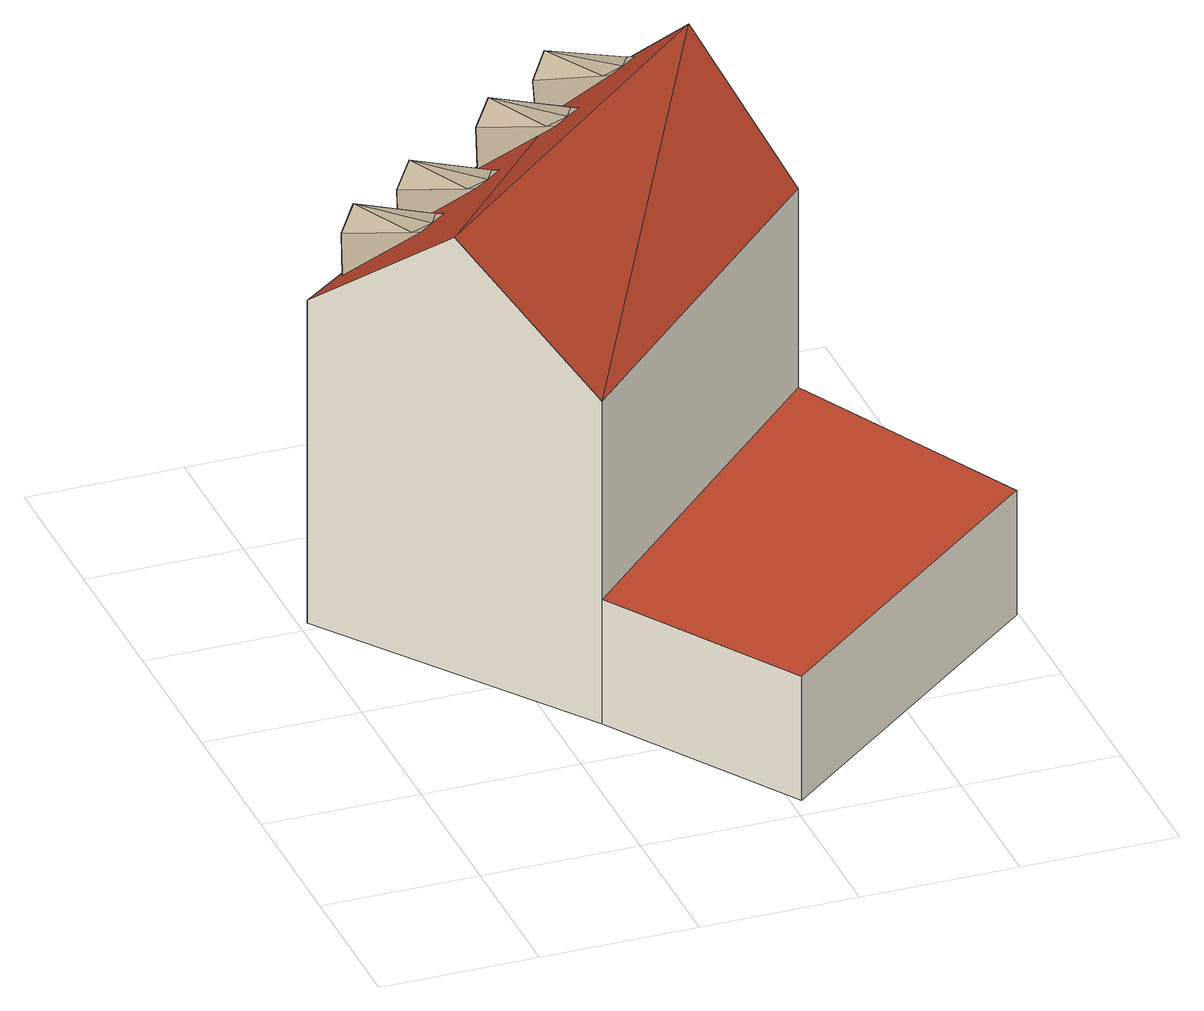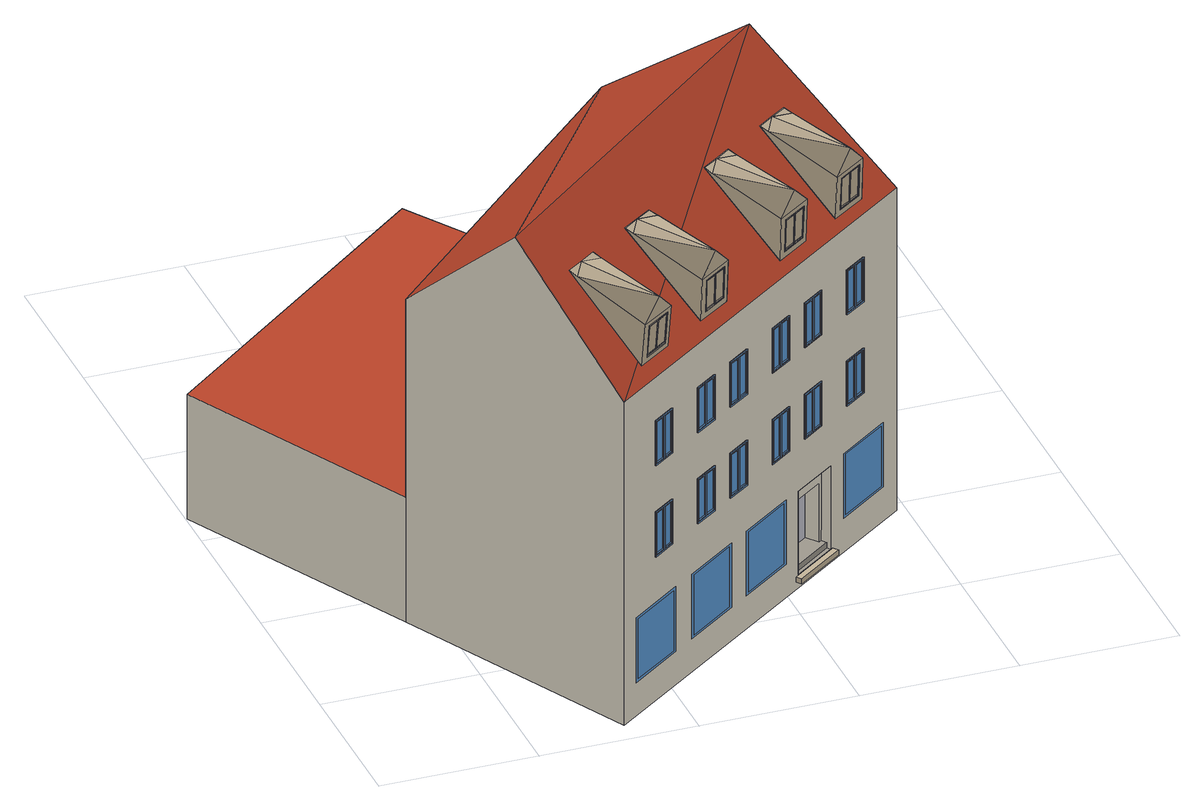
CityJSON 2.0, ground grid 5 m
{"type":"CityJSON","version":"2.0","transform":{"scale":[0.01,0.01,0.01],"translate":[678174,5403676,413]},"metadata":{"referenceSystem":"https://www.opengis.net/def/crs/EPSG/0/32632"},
"CityObjects":{
"building1":{"type":"Building","attributes":{"measuredHeight":14.84},"children":["building1-1","building1-2","building1-3","building1-4","building1-5"],"geometry":[{"type":"MultiSurface","lod":"3","boundaries":[[[0,1,2]],[[3,4,5,6]],[[2,7,8]],[[1,0,9]],[[7,2,1]],[[10,5,4,11]],[[11,4,3,12]],[[8,7,6,5]],[[13,0,2,8,5,10]],[[12,3,6,14]],[[1,9,15,14,6,7]],[[15,9,0,13],[16,17,18,19],[20,21,22,23],[24,25,26,27],[28,29,30,31],[32,33,34,35],[36,37,38,39],[40,41,42,43],[44,45,46,47],[48,49,50,51],[52,53,54,55],[56,57,58,59],[60,61,62,63],[64,65,66,67],[68,69,70,71],[72,73,74,75],[76,77,78,79],[80,81,82,83]],[[84,85,86,87]],[[88,89,90,91,92,84,87,93]],[[93,94,95,88]],[[17,96,97,92,91,18]],[[19,90,89,98,99,16]],[[69,68,71,70],[100,101,102,103]],[[103,102,101,100]],[[80,83,82,81],[104,105,106,107]],[[107,106,105,104]],[[78,77,76,79],[108,109,110,111]],[[111,110,109,108]],[[75,74,73,72],[112,113,114,115]],[[115,114,113,112]],[[116,117,118,119]],[[120,121,118,117]],[[122,123,124,125]],[[126,127,128,129]],[[120,130,131,121]],[[132,133,134,135],[120,123,122,136,137,117,116,130]],[[130,116,119,131]],[[123,120,117,137]],[[64,67,66,65],[138,128,127,139,140,126,129,141]],[[137,136,142,143]],[[144,145,128,138]],[[137,143,124,123]],[[66,65,135,134]],[[146,147,148,149]],[[150,151,139,127]],[[152,153,154,155]],[[156,151,150,157],[158,149,148,159]],[[134,133,67,66]],[[160,161,141,129]],[[132,135,65,64]],[[159,158,149,148]],[[145,160,129,128]],[[151,156,140,139]],[[64,67,133,132]],[[162,146,149,158]],[[125,124,143,142],[153,152,163,164]],[[156,157,126,140]],[[131,119,118,121],[165,162,146,147]],[[145,144,161,160],[166,167,154,155]],[[147,165,159,148]],[[165,162,158,159]],[[136,122,125,142]],[[166,167,154,155]],[[163,152,155,166]],[[161,144,138,141]],[[157,150,127,126]],[[168,169,170,171]],[[172,173,170,169]],[[174,175,176,177]],[[178,179,180,181]],[[172,182,183,173]],[[184,185,186,187],[172,175,174,188,189,169,168,182]],[[182,168,171,183]],[[175,172,169,189]],[[60,63,62,61],[190,180,179,191,192,178,181,193]],[[189,188,194,195]],[[196,197,180,190]],[[189,195,176,175]],[[62,61,187,186]],[[198,199,200,201]],[[202,203,191,179]],[[204,205,206,207]],[[208,203,202,209],[210,201,200,211]],[[186,185,63,62]],[[212,213,193,181]],[[184,187,61,60]],[[211,210,201,200]],[[197,212,181,180]],[[203,208,192,191]],[[60,63,185,184]],[[214,198,201,210]],[[177,176,195,194],[205,204,215,216]],[[208,209,178,192]],[[183,171,170,173],[217,214,198,199]],[[197,196,213,212],[218,219,206,207]],[[199,217,211,200]],[[217,214,210,211]],[[188,174,177,194]],[[218,219,206,207]],[[215,204,207,218]],[[213,196,190,193]],[[209,202,179,178]],[[220,221,222,223]],[[224,225,222,221]],[[226,227,228,229]],[[230,231,232,233]],[[224,234,235,225]],[[236,237,238,239],[224,227,226,240,241,221,220,234]],[[234,220,223,235]],[[227,224,221,241]],[[56,59,58,57],[242,232,231,243,244,230,233,245]],[[241,240,246,247]],[[248,249,232,242]],[[241,247,228,227]],[[58,57,239,238]],[[250,251,252,253]],[[254,255,243,231]],[[256,257,258,259]],[[260,255,254,261],[262,253,252,263]],[[238,237,59,58]],[[264,265,245,233]],[[236,239,57,56]],[[263,262,253,252]],[[249,264,233,232]],[[255,260,244,243]],[[56,59,237,236]],[[266,250,253,262]],[[229,228,247,246],[257,256,267,268]],[[260,261,230,244]],[[235,223,222,225],[269,266,250,251]],[[249,248,265,264],[270,271,258,259]],[[251,269,263,252]],[[269,266,262,263]],[[240,226,229,246]],[[270,271,258,259]],[[267,256,259,270]],[[265,248,242,245]],[[261,254,231,230]],[[272,273,274,275]],[[276,277,274,273]],[[278,279,280,281]],[[282,283,284,285]],[[276,286,287,277]],[[288,289,290,291],[276,279,278,292,293,273,272,286]],[[286,272,275,287]],[[279,276,273,293]],[[40,43,42,41],[294,284,283,295,296,282,285,297]],[[293,292,298,299]],[[300,301,284,294]],[[293,299,280,279]],[[42,41,291,290]],[[302,303,304,305]],[[306,307,295,283]],[[308,309,310,311]],[[312,307,306,313],[314,305,304,315]],[[290,289,43,42]],[[316,317,297,285]],[[288,291,41,40]],[[315,314,305,304]],[[301,316,285,284]],[[307,312,296,295]],[[40,43,289,288]],[[318,302,305,314]],[[281,280,299,298],[309,308,319,320]],[[312,313,282,296]],[[287,275,274,277],[321,318,302,303]],[[301,300,317,316],[322,323,310,311]],[[303,321,315,304]],[[321,318,314,315]],[[292,278,281,298]],[[322,323,310,311]],[[319,308,311,322]],[[317,300,294,297]],[[313,306,283,282]],[[324,325,326,327]],[[328,329,326,325]],[[330,331,332,333]],[[334,335,336,337]],[[328,338,339,329]],[[340,341,342,343],[328,331,330,344,345,325,324,338]],[[338,324,327,339]],[[331,328,325,345]],[[38,37,36,39],[346,336,335,347,348,334,337,349]],[[345,344,350,351]],[[352,353,336,346]],[[345,351,332,331]],[[36,39,343,342]],[[354,355,356,357]],[[358,359,347,335]],[[360,361,362,363]],[[364,359,358,365],[366,357,356,367]],[[342,341,37,36]],[[368,369,349,337]],[[340,343,39,38]],[[367,366,357,356]],[[353,368,337,336]],[[359,364,348,347]],[[38,37,341,340]],[[370,354,357,366]],[[333,332,351,350],[361,360,371,372]],[[364,365,334,348]],[[339,327,326,329],[373,370,354,355]],[[353,352,369,368],[374,375,362,363]],[[355,373,367,356]],[[373,370,366,367]],[[344,330,333,350]],[[374,375,362,363]],[[371,360,363,374]],[[369,352,346,349]],[[365,358,335,334]],[[376,377,378,379]],[[380,381,378,377]],[[382,383,384,385]],[[386,387,388,389]],[[380,390,391,381]],[[392,393,394,395],[380,383,382,396,397,377,376,390]],[[390,376,379,391]],[[383,380,377,397]],[[32,35,34,33],[398,388,387,399,400,386,389,401]],[[397,396,402,403]],[[404,405,388,398]],[[397,403,384,383]],[[34,33,395,394]],[[406,407,408,409]],[[410,411,399,387]],[[412,413,414,415]],[[416,411,410,417],[418,409,408,419]],[[394,393,35,34]],[[420,421,401,389]],[[392,395,33,32]],[[419,418,409,408]],[[405,420,389,388]],[[411,416,400,399]],[[32,35,393,392]],[[422,406,409,418]],[[385,384,403,402],[413,412,423,424]],[[416,417,386,400]],[[391,379,378,381],[425,422,406,407]],[[405,404,421,420],[426,427,414,415]],[[407,425,419,408]],[[425,422,418,419]],[[396,382,385,402]],[[426,427,414,415]],[[423,412,415,426]],[[421,404,398,401]],[[417,410,387,386]],[[428,429,430,431]],[[432,433,430,429]],[[434,435,436,437]],[[438,439,440,441]],[[432,442,443,433]],[[444,445,446,447],[432,435,434,448,449,429,428,442]],[[442,428,431,443]],[[435,432,429,449]],[[55,54,53,52],[450,440,439,451,452,438,441,453]],[[449,448,454,455]],[[456,457,440,450]],[[449,455,436,435]],[[53,52,447,446]],[[458,459,460,461]],[[462,463,451,439]],[[464,465,466,467]],[[468,463,462,469],[470,461,460,471]],[[446,445,54,53]],[[472,473,453,441]],[[444,447,52,55]],[[471,470,461,460]],[[457,472,441,440]],[[463,468,452,451]],[[55,54,445,444]],[[474,458,461,470]],[[437,436,455,454],[465,464,475,476]],[[468,469,438,452]],[[443,431,430,433],[477,474,458,459]],[[457,456,473,472],[478,479,466,467]],[[459,477,471,460]],[[477,474,470,471]],[[448,434,437,454]],[[478,479,466,467]],[[475,464,467,478]],[[473,456,450,453]],[[469,462,439,438]],[[480,481,482,483]],[[484,485,482,481]],[[486,487,488,489]],[[490,491,492,493]],[[484,494,495,485]],[[496,497,498,499],[484,487,486,500,501,481,480,494]],[[494,480,483,495]],[[487,484,481,501]],[[48,51,50,49],[502,492,491,503,504,490,493,505]],[[501,500,506,507]],[[508,509,492,502]],[[501,507,488,487]],[[50,49,499,498]],[[510,511,512,513]],[[514,515,503,491]],[[516,517,518,519]],[[520,515,514,521],[522,513,512,523]],[[498,497,51,50]],[[524,525,505,493]],[[496,499,49,48]],[[523,522,513,512]],[[509,524,493,492]],[[515,520,504,503]],[[48,51,497,496]],[[526,510,513,522]],[[489,488,507,506],[517,516,527,528]],[[520,521,490,504]],[[495,483,482,485],[529,526,510,511]],[[509,508,525,524],[530,531,518,519]],[[511,529,523,512]],[[529,526,522,523]],[[500,486,489,506]],[[530,531,518,519]],[[527,516,519,530]],[[525,508,502,505]],[[521,514,491,490]],[[532,533,534,535]],[[536,537,534,533]],[[538,539,540,541]],[[542,543,544,545]],[[536,546,547,537]],[[548,549,550,551],[536,539,538,552,553,533,532,546]],[[546,532,535,547]],[[539,536,533,553]],[[46,45,44,47],[554,544,543,555,556,542,545,557]],[[553,552,558,559]],[[560,561,544,554]],[[553,559,540,539]],[[44,47,551,550]],[[562,563,564,565]],[[566,567,555,543]],[[568,569,570,571]],[[572,567,566,573],[574,565,564,575]],[[550,549,45,44]],[[576,577,557,545]],[[548,551,47,46]],[[575,574,565,564]],[[561,576,545,544]],[[567,572,556,555]],[[46,45,549,548]],[[578,562,565,574]],[[541,540,559,558],[569,568,579,580]],[[572,573,542,556]],[[547,535,534,537],[581,578,562,563]],[[561,560,577,576],[582,583,570,571]],[[563,581,575,564]],[[581,578,574,575]],[[552,538,541,558]],[[582,583,570,571]],[[579,568,571,582]],[[577,560,554,557]],[[573,566,543,542]],[[584,585,586,587]],[[588,589,586,585]],[[590,591,592,593]],[[594,595,596,597]],[[588,598,599,589]],[[600,601,602,603],[588,591,590,604,605,585,584,598]],[[598,584,587,599]],[[591,588,585,605]],[[21,20,23,22],[606,596,595,607,608,594,597,609]],[[605,604,610,611]],[[612,613,596,606]],[[605,611,592,591]],[[23,22,603,602]],[[614,615,616,617]],[[618,619,607,595]],[[620,621,622,623]],[[624,619,618,625],[626,617,616,627]],[[602,601,20,23]],[[628,629,609,597]],[[600,603,22,21]],[[627,626,617,616]],[[613,628,597,596]],[[619,624,608,607]],[[21,20,601,600]],[[630,614,617,626]],[[593,592,611,610],[621,620,631,632]],[[624,625,594,608]],[[599,587,586,589],[633,630,614,615]],[[613,612,629,628],[634,635,622,623]],[[615,633,627,616]],[[633,630,626,627]],[[604,590,593,610]],[[634,635,622,623]],[[631,620,623,634]],[[629,612,606,609]],[[625,618,595,594]],[[636,637,638,639]],[[640,641,638,637]],[[642,643,644,645]],[[646,647,648,649]],[[640,650,651,641]],[[652,653,654,655],[640,643,642,656,657,637,636,650]],[[650,636,639,651]],[[643,640,637,657]],[[30,29,28,31],[658,648,647,659,660,646,649,661]],[[657,656,662,663]],[[664,665,648,658]],[[657,663,644,643]],[[28,31,655,654]],[[666,667,668,669]],[[670,671,659,647]],[[672,673,674,675]],[[676,671,670,677],[678,669,668,679]],[[654,653,29,28]],[[680,681,661,649]],[[652,655,31,30]],[[679,678,669,668]],[[665,680,649,648]],[[671,676,660,659]],[[30,29,653,652]],[[682,666,669,678]],[[645,644,663,662],[673,672,683,684]],[[676,677,646,660]],[[651,639,638,641],[685,682,666,667]],[[665,664,681,680],[686,687,674,675]],[[667,685,679,668]],[[685,682,678,679]],[[656,642,645,662]],[[686,687,674,675]],[[683,672,675,686]],[[681,664,658,661]],[[677,670,647,646]],[[688,689,690,691]],[[692,693,690,689]],[[694,695,696,697]],[[698,699,700,701]],[[692,702,703,693]],[[704,705,706,707],[692,695,694,708,709,689,688,702]],[[702,688,691,703]],[[695,692,689,709]],[[27,26,25,24],[710,700,699,711,712,698,701,713]],[[709,708,714,715]],[[716,717,700,710]],[[709,715,696,695]],[[25,24,707,706]],[[718,719,720,721]],[[722,723,711,699]],[[724,725,726,727]],[[728,723,722,729],[730,721,720,731]],[[706,705,26,25]],[[732,733,713,701]],[[704,707,24,27]],[[731,730,721,720]],[[717,732,701,700]],[[723,728,712,711]],[[27,26,705,704]],[[734,718,721,730]],[[697,696,715,714],[725,724,735,736]],[[728,729,698,712]],[[703,691,690,693],[737,734,718,719]],[[717,716,733,732],[738,739,726,727]],[[719,737,731,720]],[[737,734,730,731]],[[708,694,697,714]],[[738,739,726,727]],[[735,724,727,738]],[[733,716,710,713]],[[729,722,699,698]],[[15,13,10,14]],[[11,12,14,10]],[[85,95,94,86]],[[87,86,94,93]],[[18,91,90,19]],[[88,95,85,84,92,97,98,89]],[[98,97,96,99]],[[16,99,96,17]]],"semantics":{"surfaces":[{"type":"RoofSurface","klumMaterialClass":"Ceramic","klumMaterialIndex":"D201","materialUncertainty":0.3},{"type":"RoofSurface"},{"type":"WallSurface"},{"type":"Window"},{"type":"GroundSurface"},{"type":"ClosureSurface"},{"type":"OuterCeilingSurface"},{"type":"OuterFloorSurface"}],"values":[0,1,0,0,0,2,2,2,2,2,2,2,2,2,2,2,2,3,3,3,3,3,3,3,3,3,3,3,3,3,3,3,3,3,3,3,3,3,3,3,3,3,3,3,3,3,3,3,3,3,3,3,3,3,3,3,3,3,3,3,3,3,3,3,3,3,3,3,3,3,3,3,3,3,3,3,3,3,3,3,3,3,3,3,3,3,3,3,3,3,3,3,3,3,3,3,3,3,3,3,3,3,3,3,3,3,3,3,3,3,3,3,3,3,3,3,3,3,3,3,3,3,3,3,3,3,3,3,3,3,3,3,3,3,3,3,3,3,3,3,3,3,3,3,3,3,3,3,3,3,3,3,3,3,3,3,3,3,3,3,3,3,3,3,3,3,3,3,3,3,3,3,3,3,3,3,3,3,3,3,3,3,3,3,3,3,3,3,3,3,3,3,3,3,3,3,3,3,3,3,3,3,3,3,3,3,3,3,3,3,3,3,3,3,3,3,3,3,3,3,3,3,3,3,3,3,3,3,3,3,3,3,3,3,3,3,3,3,3,3,3,3,3,3,3,3,3,3,3,3,3,3,3,3,3,3,3,3,3,3,3,3,3,3,3,3,3,3,3,3,3,3,3,3,3,3,3,3,3,3,3,3,3,3,3,3,3,3,3,3,3,3,3,3,3,3,3,3,3,3,3,3,3,3,3,3,3,3,3,3,3,3,3,3,3,3,3,3,3,3,3,3,3,3,3,3,3,3,3,3,3,3,3,3,3,3,3,3,3,3,3,3,3,3,3,3,3,3,3,3,3,3,3,3,3,3,3,3,3,3,3,3,3,3,3,3,3,3,3,3,3,3,3,3,3,3,3,3,3,3,3,3,3,3,3,3,3,3,3,3,3,3,3,3,3,3,3,3,3,3,3,3,3,3,3,3,3,3,3,3,3,3,3,3,3,3,3,3,3,3,3,3,3,3,3,3,3,3,3,3,3,3,3,3,3,3,3,3,3,3,3,3,3,3,3,3,3,3,3,3,3,3,3,3,3,3,3,4,4,5,6,6,7,7,7]}}]},
"building1-1":{"type":"BuildingInstallation","attributes":{"@cityeditor:layer":"Unclassified.LoD3"},"parents":["building1"],"geometry":[{"type":"MultiSurface","lod":"3","boundaries":[[[740,741,742,743]],[[744,745,746,747]],[[748,749,750,751]],[[752,753,754,755]],[[745,756,757,746]],[[758,759,760,761]],[[762,763,764,765]],[[747,766,767,744]],[[762,768,769,763]],[[770,771,772]],[[773,743,742,774]],[[775,776,777,778]],[[779,764,765,780,781,754,753,782]],[[757,746,747,766]],[[783,784,785,786]],[[761,787,788,758]],[[789,773,774,790]],[[743,752,755,740]],[[791,755,754,781]],[[792,791,781,780,779,782]],[[793,760,759,794]],[[794,788,787,793]],[[779,769,768,780]],[[776,748,751,777]],[[766,757,756,767]],[[752,792,782,753]],[[780,768,762,765]],[[795,796,797,798]],[[784,795,798,785]],[[740,789,790,741]],[[749,775,778,750]],[[786,785,750,778]],[[796,783,786,797]],[[763,769,779,764]],[[799,800,771,801]],[[772,802,803,804]],[[805,804,803]],[[801,805,799]],[[801,771,770]],[[770,805,801]],[[770,772,804]],[[804,805,770]],[[748,776,775,749],[766,757,746,747]],[[795,784,783,796],[768,769,763,762]],[[774,742,741,790],[744,767,756,745]],[[761,760,793,787],[752,743,773,789,740,755,791,792]],[[758,759,794,788],[751,750,785,798,797,786,778,777]],[[802,772,771,800],[794,759,758,788]]]}]},
"building1-2":{"type":"BuildingInstallation","attributes":{"@cityeditor:layer":"Unclassified.LoD3"},"parents":["building1"],"geometry":[{"type":"MultiSurface","lod":"3","boundaries":[[[806,807,808,809]],[[810,811,812,813]],[[814,815,816,817]],[[818,819,820,821]],[[811,822,823,812]],[[824,825,826,827]],[[828,829,830,831]],[[813,832,833,810]],[[828,834,835,829]],[[836,837,838]],[[839,809,808,840]],[[841,842,843,844]],[[845,830,831,846,847,820,819,848]],[[823,812,813,832]],[[849,850,851,852]],[[827,853,854,824]],[[855,839,840,856]],[[809,818,821,806]],[[857,821,820,847]],[[858,857,847,846,845,848]],[[859,826,825,860]],[[860,854,853,859]],[[845,835,834,846]],[[842,814,817,843]],[[832,823,822,833]],[[818,858,848,819]],[[846,834,828,831]],[[861,862,863,864]],[[850,861,864,851]],[[806,855,856,807]],[[815,841,844,816]],[[852,851,816,844]],[[862,849,852,863]],[[829,835,845,830]],[[865,866,867,868,869]],[[867,866,837,870]],[[838,865,869,871]],[[868,871,869]],[[870,868,867]],[[870,837,836]],[[836,868,870]],[[871,868,870,837,838]],[[836,838,871]],[[871,868,836]],[[814,842,841,815],[832,823,812,813]],[[861,850,849,862],[834,835,829,828]],[[840,808,807,856],[810,833,822,811]],[[827,826,859,853],[818,809,839,855,806,821,857,858]],[[824,825,860,854],[817,816,851,864,863,852,844,843]],[[865,838,837,866],[860,825,824,854]]]}]},
"building1-3":{"type":"BuildingInstallation","attributes":{"@cityeditor:layer":"Unclassified.LoD3"},"parents":["building1"],"geometry":[{"type":"MultiSurface","lod":"3","boundaries":[[[872,873,874,875]],[[876,877,878,879]],[[880,881,882,883]],[[884,885,886,887]],[[877,888,889,878]],[[890,891,892,893]],[[894,895,896,897]],[[879,898,899,876]],[[894,900,901,895]],[[902,903,904]],[[905,875,874,906]],[[907,908,909,910]],[[911,896,897,912,913,886,885,914]],[[889,878,879,898]],[[915,916,917,918]],[[893,919,920,890]],[[921,905,906,922]],[[875,884,887,872]],[[923,887,886,913]],[[924,923,913,912,911,914]],[[925,892,891,926]],[[926,920,919,925]],[[911,901,900,912]],[[908,880,883,909]],[[898,889,888,899]],[[884,924,914,885]],[[912,900,894,897]],[[927,928,929,930]],[[916,927,930,917]],[[872,921,922,873]],[[881,907,910,882]],[[918,917,882,910]],[[928,915,918,929]],[[895,901,911,896]],[[931,932,933,934,935]],[[933,932,903,936]],[[904,931,935,937]],[[934,937,935]],[[936,934,933]],[[936,903,902]],[[902,934,936]],[[937,934,936,903,904]],[[902,904,937]],[[937,934,902]],[[880,908,907,881],[898,889,878,879]],[[927,916,915,928],[900,901,895,894]],[[906,874,873,922],[876,899,888,877]],[[893,892,925,919],[884,875,905,921,872,887,923,924]],[[890,891,926,920],[883,882,917,930,929,918,910,909]],[[931,904,903,932],[926,891,890,920]]]}]},
"building1-4":{"type":"BuildingInstallation","attributes":{"@cityeditor:layer":"Unclassified.LoD3"},"parents":["building1"],"geometry":[{"type":"MultiSurface","lod":"3","boundaries":[[[938,939,940,941]],[[942,943,944,945]],[[946,947,948,949]],[[950,951,952,953]],[[943,954,955,944]],[[956,957,958,959]],[[960,961,962,963]],[[945,964,965,942]],[[960,966,967,961]],[[968,969,970]],[[971,941,940,972]],[[973,974,975,976]],[[977,962,963,978,979,952,951,980]],[[955,944,945,964]],[[981,982,983,984]],[[959,985,986,956]],[[987,971,972,988]],[[941,950,953,938]],[[989,953,952,979]],[[990,989,979,978,977,980]],[[991,958,957,992]],[[992,986,985,991]],[[977,967,966,978]],[[974,946,949,975]],[[964,955,954,965]],[[950,990,980,951]],[[978,966,960,963]],[[993,994,995,996]],[[982,993,996,983]],[[938,987,988,939]],[[947,973,976,948]],[[984,983,948,976]],[[994,981,984,995]],[[961,967,977,962]],[[997,998,999,1000,1001]],[[999,998,969,1002]],[[970,997,1001,1003]],[[1000,1003,1001]],[[1002,1000,999]],[[1002,969,968]],[[968,1000,1002]],[[1003,1000,1002,969,970]],[[968,970,1003]],[[1003,1000,968]],[[946,974,973,947],[964,955,944,945]],[[993,982,981,994],[966,967,961,960]],[[972,940,939,988],[942,965,954,943]],[[959,958,991,985],[950,941,971,987,938,953,989,990]],[[956,957,992,986],[949,948,983,996,995,984,976,975]],[[997,970,969,998],[992,957,956,986]]]}]},
"building1-5":{"type":"BuildingInstallation","attributes":{"klumMaterialClass":"Granite","klumMaterialIndex":"F106","materialUncertainty":0.3},"parents":["building1"],"geometry":[{"type":"MultiSurface","lod":"3","boundaries":[[[1004,1005,1006,1007]],[[1008,1009,1005,1004]],[[1010,1008,1004,1007]],[[1007,1006,1011,1010]],[[1006,1005,1009,1011]],[[1010,1011,1009,1008]]]}]}
},
"vertices":[
[1204,2418,1188],[333,1115,1574],[1401,2029,1574],[1034,79,513],[1994,862,513],[1599,1640,513],[638,694,513],[638,694,1188],[1599,1640,1188],[28,1537,1188],[1599,1640,90],[1994,862,90],[1034,79,90],[1204,2418,90],[638,694,90],[28,1537,90],[314,1752,137],[454,1856,137],[454,1856,419],[314,1752,419],[1066,2315,886],[1066,2315,1040],[994,2261,1040],[994,2261,886],[812,2125,1040],[812,2125,886],[885,2179,886],[885,2179,1040],[672,2020,886],[744,2074,886],[744,2074,1040],[672,2020,1040],[563,1938,1041],[491,1884,1041],[491,1884,888],[563,1938,888],[351,1779,888],[423,1833,888],[423,1833,1041],[351,1779,1041],[242,1698,1041],[170,1644,1041],[170,1644,888],[242,1698,888],[994,2261,576],[1066,2315,576],[1066,2315,730],[994,2261,730],[885,2179,730],[812,2125,730],[812,2125,576],[885,2179,576],[672,2020,730],[672,2020,576],[744,2074,576],[744,2074,730],[563,1938,731],[491,1884,731],[491,1884,578],[563,1938,578],[423,1833,731],[351,1779,731],[351,1779,578],[423,1833,578],[242,1698,731],[170,1644,731],[170,1644,578],[242,1698,578],[1153,2380,423],[981,2251,423],[981,2251,203],[1153,2380,203],[741,2071,203],[913,2200,203],[913,2200,423],[741,2071,423],[678,2024,203],[678,2024,423],[506,1895,423],[506,1895,203],[86,1581,426],[86,1581,206],[258,1710,206],[258,1710,426],[463,1822,155],[493,1783,155],[493,1783,357],[463,1822,357],[342,1732,155],[334,1726,155],[334,1726,419],[473,1830,419],[473,1830,155],[342,1732,357],[372,1693,357],[372,1693,155],[461,1846,137],[461,1846,155],[322,1742,155],[322,1742,137],[991,2259,415],[991,2259,211],[1144,2373,211],[1144,2373,415],[96,1588,419],[96,1588,214],[248,1702,214],[248,1702,419],[516,1903,415],[516,1903,211],[668,2017,211],[668,2017,415],[751,2079,415],[751,2079,211],[903,2193,211],[903,2193,415],[245,1687,582],[214,1664,582],[213,1666,582],[244,1689,582],[214,1664,727],[213,1666,727],[179,1638,727],[210,1661,727],[209,1663,727],[178,1640,727],[208,1672,727],[208,1672,582],[204,1669,582],[204,1669,727],[245,1687,727],[244,1689,727],[248,1690,731],[248,1690,578],[176,1636,578],[176,1636,731],[179,1638,582],[210,1661,582],[173,1646,582],[239,1695,582],[239,1695,727],[173,1646,727],[178,1640,582],[209,1663,582],[175,1644,582],[206,1667,582],[240,1686,720],[217,1669,720],[214,1673,720],[237,1690,720],[210,1670,582],[241,1693,582],[205,1660,589],[182,1643,589],[179,1647,589],[202,1664,589],[241,1693,727],[210,1670,727],[237,1690,589],[214,1673,589],[206,1667,727],[175,1644,727],[240,1686,589],[205,1660,720],[182,1643,720],[217,1669,589],[202,1664,720],[179,1647,720],[426,1823,582],[395,1800,582],[394,1802,582],[425,1825,582],[395,1800,726],[394,1802,726],[360,1773,726],[391,1797,726],[390,1799,726],[358,1775,726],[389,1808,726],[389,1808,582],[385,1805,582],[385,1805,726],[426,1823,726],[425,1825,726],[429,1825,731],[429,1825,578],[357,1771,578],[357,1771,731],[360,1773,582],[391,1797,582],[354,1781,582],[420,1831,582],[420,1831,726],[354,1781,726],[358,1775,582],[390,1799,582],[356,1779,582],[386,1803,582],[421,1822,720],[397,1805,720],[394,1809,720],[418,1826,720],[391,1806,582],[422,1829,582],[385,1796,589],[362,1778,589],[359,1782,589],[382,1800,589],[422,1829,726],[391,1806,726],[418,1826,589],[394,1809,589],[386,1803,726],[356,1779,726],[421,1822,589],[385,1796,720],[362,1778,720],[397,1805,589],[382,1800,720],[359,1782,720],[566,1928,582],[535,1905,582],[534,1907,582],[565,1930,582],[535,1905,726],[534,1907,726],[500,1878,726],[531,1902,726],[530,1904,726],[498,1880,726],[529,1913,726],[529,1913,582],[525,1910,582],[525,1910,726],[566,1928,726],[565,1930,726],[569,1930,731],[569,1930,578],[497,1876,578],[497,1876,731],[500,1878,582],[531,1902,582],[494,1886,582],[560,1936,582],[560,1936,726],[494,1886,726],[498,1880,582],[530,1904,582],[495,1884,582],[527,1908,582],[561,1927,720],[538,1910,720],[535,1914,720],[558,1931,720],[531,1911,582],[562,1934,582],[526,1901,589],[503,1883,589],[499,1887,589],[523,1905,589],[562,1934,726],[531,1911,726],[558,1931,589],[535,1914,589],[527,1908,726],[495,1884,726],[561,1927,589],[526,1901,720],[503,1883,720],[538,1910,589],[523,1905,720],[499,1887,720],[245,1687,893],[214,1664,893],[213,1666,893],[244,1689,893],[214,1664,1037],[213,1666,1037],[179,1638,1037],[210,1661,1037],[209,1663,1037],[178,1640,1037],[208,1672,1037],[208,1672,893],[204,1669,893],[204,1669,1037],[245,1687,1037],[244,1689,1037],[248,1690,1041],[248,1690,888],[176,1636,888],[176,1636,1041],[179,1638,893],[210,1661,893],[173,1646,893],[239,1695,893],[239,1695,1037],[173,1646,1037],[178,1640,893],[209,1663,893],[175,1644,893],[206,1667,893],[240,1686,1030],[217,1669,1030],[214,1673,1030],[237,1690,1030],[210,1670,893],[241,1693,893],[205,1660,899],[182,1643,899],[179,1647,899],[202,1664,899],[241,1693,1037],[210,1670,1037],[237,1690,899],[214,1673,899],[206,1667,1037],[175,1644,1037],[240,1686,899],[205,1660,1030],[182,1643,1030],[217,1669,899],[202,1664,1030],[179,1647,1030],[426,1823,892],[395,1800,892],[394,1802,892],[425,1825,892],[395,1800,1037],[394,1802,1037],[360,1773,1037],[391,1797,1037],[390,1799,1037],[358,1775,1037],[389,1808,1037],[389,1808,892],[385,1805,892],[385,1805,1037],[426,1823,1037],[425,1825,1037],[429,1825,1041],[429,1825,888],[357,1771,888],[357,1771,1041],[360,1773,892],[391,1797,892],[354,1781,892],[420,1831,892],[420,1831,1037],[354,1781,1037],[358,1775,892],[390,1799,892],[356,1779,892],[386,1803,892],[421,1822,1030],[397,1805,1030],[394,1809,1030],[418,1826,1030],[391,1806,892],[422,1829,892],[385,1796,899],[362,1778,899],[359,1782,899],[382,1800,899],[422,1829,1037],[391,1806,1037],[418,1826,899],[394,1809,899],[386,1803,1037],[356,1779,1037],[421,1822,899],[385,1796,1030],[362,1778,1030],[397,1805,899],[382,1800,1030],[359,1782,1030],[566,1928,892],[535,1905,892],[534,1907,892],[565,1930,892],[535,1905,1037],[534,1907,1037],[500,1878,1037],[531,1902,1037],[530,1904,1037],[498,1880,1037],[529,1913,1037],[529,1913,892],[525,1910,892],[525,1910,1037],[566,1928,1037],[565,1930,1037],[569,1930,1041],[569,1930,888],[497,1876,888],[497,1876,1041],[500,1878,892],[531,1902,892],[494,1886,892],[560,1936,892],[560,1936,1037],[494,1886,1037],[498,1880,892],[530,1904,892],[495,1884,892],[527,1908,892],[561,1927,1030],[538,1910,1030],[535,1914,1030],[558,1931,1030],[531,1911,892],[562,1934,892],[526,1901,899],[503,1883,899],[499,1887,899],[523,1905,899],[562,1934,1037],[531,1911,1037],[558,1931,899],[535,1914,899],[527,1908,1037],[495,1884,1037],[561,1927,899],[526,1901,1030],[503,1883,1030],[538,1910,899],[523,1905,1030],[499,1887,1030],[748,2064,581],[717,2041,581],[715,2042,581],[746,2066,581],[717,2041,725],[715,2042,725],[681,2014,725],[712,2038,725],[711,2039,725],[680,2016,725],[710,2049,725],[710,2049,581],[706,2046,581],[706,2046,725],[748,2064,725],[746,2066,725],[751,2066,730],[751,2066,576],[679,2012,576],[679,2012,730],[681,2014,581],[712,2038,581],[676,2022,581],[742,2072,581],[742,2072,725],[676,2022,725],[680,2016,581],[711,2039,581],[677,2020,581],[708,2043,581],[742,2063,719],[719,2046,719],[716,2050,719],[739,2067,719],[712,2046,581],[743,2070,581],[707,2037,588],[684,2019,588],[681,2023,588],[704,2041,588],[743,2070,725],[712,2046,725],[739,2067,588],[716,2050,588],[708,2043,725],[677,2020,725],[742,2063,588],[707,2037,719],[684,2019,719],[719,2046,588],[704,2041,719],[681,2023,719],[888,2169,581],[857,2145,581],[855,2147,581],[886,2171,581],[857,2145,725],[855,2147,725],[821,2119,725],[853,2142,725],[851,2144,725],[820,2121,725],[851,2153,725],[851,2153,581],[847,2150,581],[847,2150,725],[888,2169,725],[886,2171,725],[891,2171,730],[891,2171,576],[819,2117,576],[819,2117,730],[821,2119,581],[853,2142,581],[816,2127,581],[882,2177,581],[882,2177,725],[816,2127,725],[820,2121,581],[851,2144,581],[817,2125,581],[848,2148,581],[882,2168,719],[859,2150,719],[856,2154,719],[879,2172,719],[852,2151,581],[883,2175,581],[847,2141,588],[824,2124,588],[821,2128,588],[844,2145,588],[883,2175,725],[852,2151,725],[879,2172,588],[856,2154,588],[848,2148,725],[817,2125,725],[882,2168,588],[847,2141,719],[824,2124,719],[859,2150,588],[844,2145,719],[821,2128,719],[1069,2305,581],[1038,2282,581],[1037,2283,581],[1068,2307,581],[1038,2282,725],[1037,2283,725],[1003,2255,725],[1034,2279,725],[1033,2280,725],[1002,2257,725],[1032,2289,725],[1032,2289,581],[1028,2287,581],[1028,2287,725],[1069,2305,725],[1068,2307,725],[1072,2307,730],[1072,2307,576],[1000,2253,576],[1000,2253,730],[1003,2255,581],[1034,2279,581],[997,2263,581],[1063,2313,581],[1063,2313,725],[997,2263,725],[1002,2257,581],[1033,2280,581],[999,2261,581],[1030,2284,581],[1064,2304,719],[1041,2287,719],[1038,2291,719],[1061,2308,719],[1034,2288,581],[1065,2311,581],[1029,2278,587],[1006,2260,587],[1003,2264,587],[1026,2282,587],[1065,2311,725],[1034,2288,725],[1061,2308,587],[1038,2291,587],[1030,2284,725],[999,2261,725],[1064,2304,587],[1029,2278,719],[1006,2260,719],[1041,2287,587],[1026,2282,719],[1003,2264,719],[1069,2305,891],[1038,2282,891],[1037,2283,891],[1068,2307,891],[1038,2282,1035],[1037,2283,1035],[1003,2255,1035],[1034,2279,1035],[1033,2280,1035],[1002,2257,1035],[1032,2289,1035],[1032,2289,891],[1028,2287,891],[1028,2287,1035],[1069,2305,1035],[1068,2307,1035],[1072,2307,1040],[1072,2307,886],[1000,2253,886],[1000,2253,1040],[1003,2255,891],[1034,2279,891],[997,2263,891],[1063,2313,891],[1063,2313,1035],[997,2263,1035],[1002,2257,891],[1033,2280,891],[999,2261,891],[1030,2284,891],[1064,2304,1029],[1041,2287,1029],[1038,2291,1029],[1061,2308,1029],[1034,2288,891],[1065,2311,891],[1029,2278,897],[1006,2260,897],[1003,2264,897],[1026,2282,897],[1065,2311,1035],[1034,2288,1035],[1061,2308,897],[1038,2291,897],[1030,2284,1035],[999,2261,1035],[1064,2304,897],[1029,2278,1029],[1006,2260,1029],[1041,2287,897],[1026,2282,1029],[1003,2264,1029],[748,2064,891],[717,2041,891],[715,2042,891],[746,2066,891],[717,2041,1035],[715,2042,1035],[681,2014,1035],[712,2038,1035],[711,2039,1035],[680,2016,1035],[710,2049,1035],[710,2049,891],[706,2046,891],[706,2046,1035],[748,2064,1035],[746,2066,1035],[751,2066,1040],[751,2066,886],[679,2012,886],[679,2012,1040],[681,2014,891],[712,2038,891],[676,2022,891],[742,2072,891],[742,2072,1035],[676,2022,1035],[680,2016,891],[711,2039,891],[677,2020,891],[708,2043,891],[742,2063,1029],[719,2046,1029],[716,2050,1029],[739,2067,1029],[712,2046,891],[743,2070,891],[707,2037,898],[684,2019,898],[681,2023,898],[704,2041,898],[743,2070,1035],[712,2046,1035],[739,2067,898],[716,2050,898],[708,2043,1035],[677,2020,1035],[742,2063,898],[707,2037,1029],[684,2019,1029],[719,2046,898],[704,2041,1029],[681,2023,1029],[888,2169,891],[857,2145,891],[855,2147,891],[886,2171,891],[857,2145,1035],[855,2147,1035],[821,2119,1035],[853,2142,1035],[851,2144,1035],[820,2121,1035],[851,2153,1035],[851,2153,891],[847,2150,891],[847,2150,1035],[888,2169,1035],[886,2171,1035],[891,2171,1040],[891,2171,886],[819,2117,886],[819,2117,1040],[821,2119,891],[853,2142,891],[816,2127,891],[882,2177,891],[882,2177,1035],[816,2127,1035],[820,2121,891],[851,2144,891],[817,2125,891],[848,2148,891],[882,2168,1029],[859,2150,1029],[856,2154,1029],[879,2172,1029],[852,2151,891],[883,2175,891],[847,2141,898],[824,2124,898],[821,2128,898],[844,2145,898],[883,2175,1035],[852,2151,1035],[879,2172,898],[856,2154,898],[848,2148,1035],[817,2125,1035],[882,2168,898],[847,2141,1029],[824,2124,1029],[859,2150,898],[844,2145,1029],[821,2128,1029],
[1047,2241,1243],[1045,2243,1243],[1041,2249,1345],[1042,2247,1345],[1009,2217,1248],[1005,2222,1341],[1002,2226,1340],[1006,2221,1247],[1006,2220,1243],[1042,2247,1243],[1041,2249,1243],[1004,2222,1243],[1043,2248,1345],[1042,2250,1345],[1047,2244,1243],[1048,2242,1243],[1040,2248,1341],[1037,2252,1340],[1076,2285,1348],[1081,2278,1239],[1087,2270,1240],[1082,2277,1349],[1044,2249,1247],[1040,2254,1340],[1043,2250,1341],[1047,2245,1248],[1041,2246,1247],[1044,2242,1248],[1080,2275,1247],[1076,2281,1340],[1036,2263,1429],[1095,2300,1364],[983,2218,1362],[1005,2220,1346],[1004,2222,1345],[1038,2253,1345],[1001,2226,1345],[999,2228,1345],[1036,2255,1345],[1079,2277,1341],[1083,2271,1248],[1083,2271,1243],[1079,2277,1345],[1039,2254,1345],[1044,2248,1243],[1042,2250,1243],[1037,2256,1345],[1004,2219,1349],[998,2227,1348],[1010,2214,1244],[1008,2216,1243],[1085,2269,1243],[1080,2275,1345],[1009,2213,1240],[1003,2221,1239],[1081,2276,1243],[1076,2282,1345],[1075,2284,1345],[1080,2278,1243],[1253,2085,1463],[1102,2292,1222],[1236,2108,1452],[991,2210,1221],[1150,2009,1462],[1132,2031,1451],[1201,2047,1462],
[455,1803,1237],[454,1805,1237],[452,1807,1339],[453,1805,1339],[418,1779,1241],[416,1781,1335],[413,1785,1334],[415,1783,1241],[414,1782,1237],[451,1809,1236],[449,1811,1236],[413,1784,1237],[455,1806,1339],[453,1808,1339],[455,1806,1237],[457,1804,1237],[451,1806,1335],[448,1810,1334],[487,1843,1342],[489,1840,1233],[495,1832,1233],[493,1835,1342],[453,1811,1241],[451,1813,1334],[454,1809,1335],[456,1807,1241],[450,1808,1241],[453,1804,1241],[489,1837,1241],[487,1839,1334],[450,1818,1423],[507,1858,1358],[395,1775,1357],[417,1778,1339],[415,1780,1339],[449,1811,1339],[412,1784,1339],[411,1786,1339],[447,1813,1339],[490,1835,1334],[492,1833,1241],[492,1833,1237],[490,1835,1339],[450,1812,1339],[452,1810,1236],[451,1812,1236],[449,1814,1339],[415,1777,1343],[409,1785,1342],[419,1776,1237],[417,1778,1237],[494,1831,1237],[492,1833,1339],[418,1775,1233],[412,1783,1233],[490,1837,1236],[488,1840,1339],[486,1842,1339],[488,1839,1236],[399,1773,1214],[510,1855,1215],[667,1639,1445],[616,1601,1444],[564,1563,1444],[650,1663,1435],[546,1586,1434],
[218,1629,1233],[216,1631,1233],[214,1633,1336],[216,1632,1336],[180,1605,1238],[179,1607,1331],[176,1611,1331],[178,1609,1238],[177,1608,1233],[213,1635,1233],[212,1637,1233],[175,1610,1233],[217,1632,1336],[216,1634,1336],[217,1632,1233],[219,1630,1233],[213,1632,1331],[210,1636,1331],[249,1669,1339],[252,1666,1230],[257,1658,1230],[255,1661,1339],[215,1637,1238],[214,1639,1331],[217,1635,1331],[218,1633,1238],[212,1634,1238],[215,1630,1238],[251,1663,1238],[249,1665,1331],[212,1644,1420],[269,1684,1355],[158,1602,1353],[179,1604,1336],[178,1606,1336],[211,1637,1336],[175,1610,1336],[173,1612,1336],[210,1639,1336],[253,1662,1331],[254,1659,1238],[254,1659,1233],[252,1662,1336],[212,1638,1336],[215,1636,1233],[213,1638,1233],[211,1640,1336],[178,1604,1339],[172,1612,1339],[181,1602,1233],[179,1604,1233],[256,1657,1233],[254,1660,1336],[180,1601,1230],[174,1609,1230],[252,1664,1233],[250,1666,1336],[248,1668,1335],[251,1666,1233],[161,1599,1211],[273,1681,1212],[430,1466,1441],[378,1427,1441],[326,1389,1440],[412,1489,1432],[308,1412,1431],
[795,2054,1240],[794,2056,1240],[792,2058,1343],[793,2056,1343],[758,2030,1245],[756,2032,1338],[753,2036,1338],[755,2034,1245],[754,2033,1240],[791,2060,1240],[789,2062,1240],[753,2035,1240],[794,2057,1343],[793,2059,1343],[795,2057,1240],[796,2055,1240],[791,2057,1338],[788,2061,1338],[827,2094,1346],[829,2091,1237],[835,2083,1237],[833,2086,1346],[793,2062,1245],[791,2064,1338],[794,2060,1338],[796,2058,1245],[789,2059,1245],[792,2055,1245],[829,2088,1244],[827,2090,1338],[790,2069,1427],[847,2109,1361],[735,2026,1360],[756,2029,1343],[755,2031,1343],[789,2062,1343],[752,2035,1343],[751,2037,1343],[787,2064,1342],[830,2086,1338],[832,2084,1245],[832,2084,1240],[830,2086,1343],[790,2063,1343],[792,2061,1240],[791,2063,1240],[789,2065,1342],[755,2028,1346],[749,2036,1346],[758,2027,1240],[757,2029,1240],[833,2082,1240],[831,2084,1343],[757,2026,1237],[751,2034,1237],[830,2088,1240],[828,2091,1342],[826,2093,1342],[828,2091,1240],[739,2024,1218],[850,2106,1219],[1007,1890,1448],[956,1852,1448],[904,1814,1447],[990,1914,1439],[885,1837,1438],
[451,1881,135],[464,1864,135],[464,1864,118],[451,1881,118],[292,1762,135],[305,1745,135],[292,1762,118],[305,1745,118]
]}
